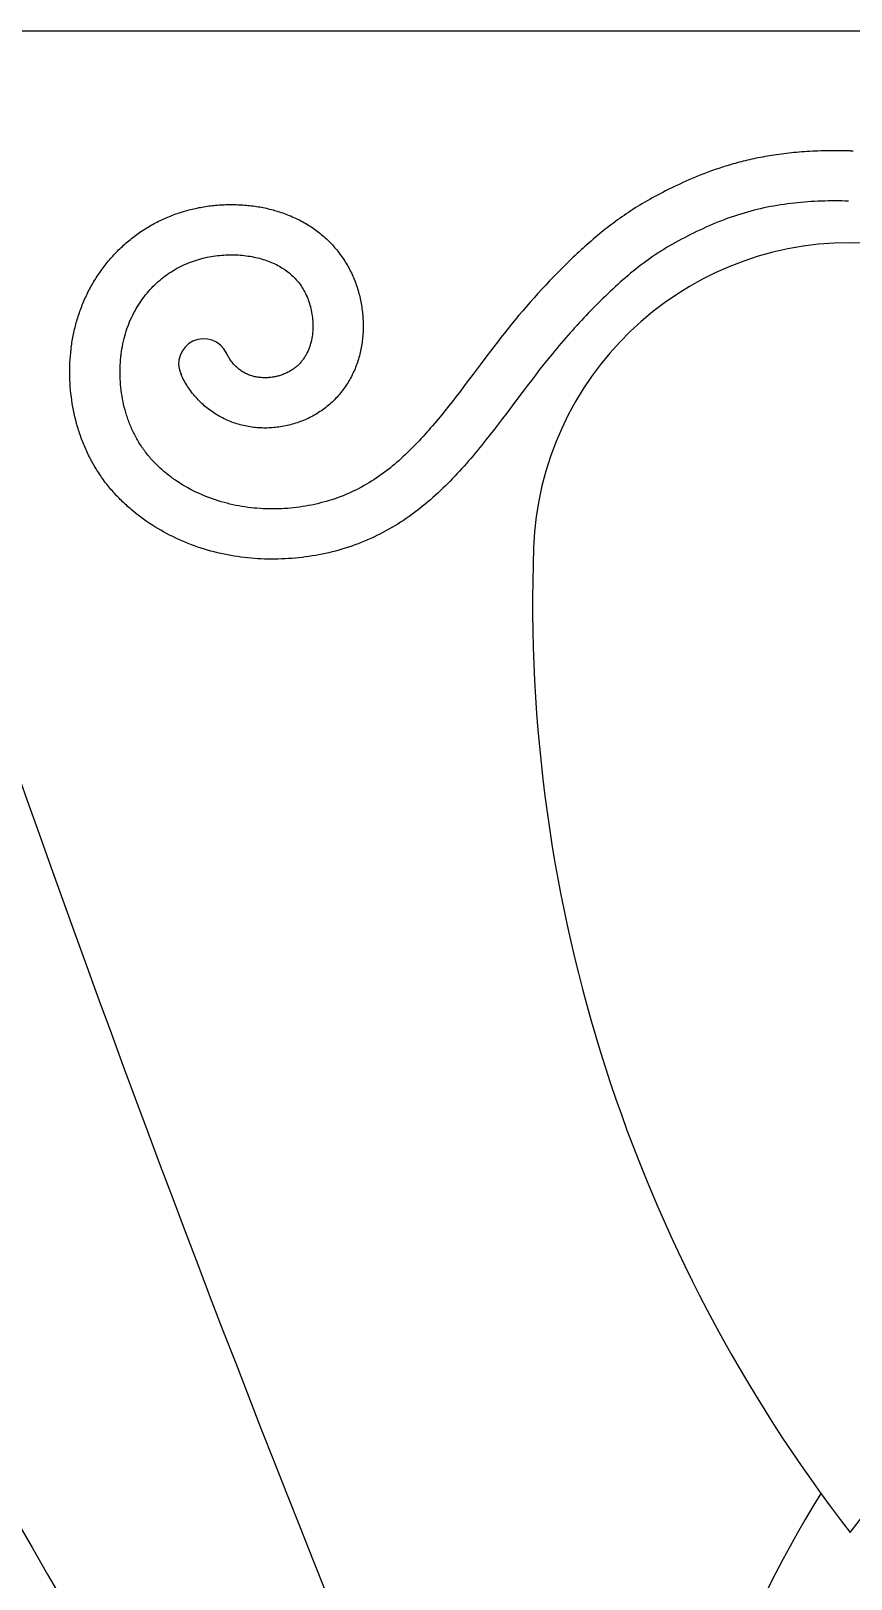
# Model space of a CAD drawing. Extents: x -111 to 2985, y -118 to 122.
# Drawn here: x -33.54 to -28.87, y -21.96 to -13.13 of the extents above; entities that cross this region are included whole.
import ezdxf

# ---------------------------------------------------------------- set-up
doc = ezdxf.new("R2010")
doc.units = 0
doc.layers.add('LAYER_03', color=5, linetype='CONTINUOUS')

msp = doc.modelspace()

# ---------------------------------------------------------------- linework, layer by layer
at = {"layer": 'LAYER_03'}
for points in [[(-58.3072, -13.1334), (-14.1574, -13.1334)], [(-28.874, -13.8172), (-28.8915, -13.8166), (-28.9088, -13.8162), (-28.9259, -13.816), (-28.9429, -13.8158), (-28.9597, -13.8157), (-28.9764, -13.8157), (-28.9929, -13.8159), (-29.0092, -13.8161), (-29.0254, -13.8165), (-29.0415, -13.8169), (-29.0574, -13.8175), (-29.0732, -13.8181), (-29.0888, -13.8188), (-29.1043, -13.8197), (-29.1196, -13.8206), (-29.1348, -13.8216), (-29.1499, -13.8227), (-29.1648, -13.8239), (-29.1795, -13.8252), (-29.1942, -13.8266), (-29.2086, -13.8281), (-29.223, -13.8296), (-29.2372, -13.8312), (-29.2513, -13.8329), (-29.2653, -13.8347), (-29.2791, -13.8366), (-29.2928, -13.8385), (-29.3063, -13.8405), (-29.3198, -13.8426), (-29.3331, -13.8448), (-29.3463, -13.847), (-29.3593, -13.8493), (-29.3723, -13.8517), (-29.3851, -13.8541), (-29.3978, -13.8566), (-29.4103, -13.8592), (-29.4228, -13.8618), (-29.4351, -13.8645), (-29.4473, -13.8672), (-29.4594, -13.8701), (-29.4714, -13.8729), (-29.4833, -13.8758), (-29.495, -13.8788), (-29.5067, -13.8818), (-29.5182, -13.8849), (-29.5297, -13.888), (-29.541, -13.8912), (-29.5522, -13.8944), (-29.5633, -13.8977), (-29.5743, -13.901), (-29.5852, -13.9043), (-29.596, -13.9077), (-29.6067, -13.9111), (-29.6173, -13.9146), (-29.6278, -13.9181), (-29.6382, -13.9217), (-29.6485, -13.9252), (-29.6587, -13.9288), (-29.6688, -13.9325), (-29.6788, -13.9361), (-29.6888, -13.9398), (-29.6986, -13.9436), (-29.7083, -13.9473), (-29.718, -13.9511), (-29.7276, -13.9549), (-29.737, -13.9587), (-29.7464, -13.9625), (-29.7558, -13.9664), (-29.7741, -13.9741), (-29.7922, -13.9819), (-29.8099, -13.9898), (-29.8274, -13.9977), (-29.8445, -14.0056), (-29.8613, -14.0135), (-29.8779, -14.0214), (-29.8942, -14.0293), (-29.9102, -14.0372), (-29.926, -14.0452), (-29.9415, -14.0531), (-29.9568, -14.0611), (-29.9719, -14.0691), (-29.9867, -14.0771), (-30.0013, -14.0851), (-30.0156, -14.0932), (-30.0298, -14.1013), (-30.0438, -14.1094), (-30.0576, -14.1175), (-30.0712, -14.1257), (-30.0846, -14.1339), (-30.0978, -14.1422), (-30.1109, -14.1505), (-30.1238, -14.1589), (-30.1366, -14.1673), (-30.1492, -14.1757), (-30.1617, -14.1843), (-30.1741, -14.1928), (-30.1863, -14.2015), (-30.1985, -14.2102), (-30.2105, -14.2189), (-30.2224, -14.2278), (-30.2342, -14.2367), (-30.246, -14.2457), (-30.2577, -14.2547), (-30.2693, -14.2638), (-30.2808, -14.2731), (-30.2923, -14.2824), (-30.3037, -14.2918), (-30.3151, -14.3012), (-30.3265, -14.3108), (-30.3378, -14.3205), (-30.3491, -14.3303), (-30.3604, -14.3401), (-30.3717, -14.3501), (-30.383, -14.3602), (-30.3943, -14.3704), (-30.4056, -14.3807), (-30.4169, -14.3911), (-30.4282, -14.4016), (-30.4395, -14.4122), (-30.4508, -14.4229), (-30.4621, -14.4336), (-30.4734, -14.4445), (-30.4847, -14.4555), (-30.496, -14.4666), (-30.5073, -14.4777), (-30.5185, -14.4889), (-30.541, -14.5117), (-30.5634, -14.5347), (-30.5857, -14.558), (-30.6079, -14.5816), (-30.6301, -14.6055), (-30.6521, -14.6296), (-30.674, -14.654), (-30.6957, -14.6786), (-30.7173, -14.7033), (-30.7387, -14.7283), (-30.76, -14.7535), (-30.781, -14.7787), (-30.8019, -14.8042), (-30.8226, -14.8297), (-30.843, -14.8554), (-30.8632, -14.8811), (-30.8833, -14.907), (-30.9032, -14.9329), (-30.9231, -14.9588), (-30.9428, -14.9848), (-30.982, -15.0369), (-31.0211, -15.089), (-31.0602, -15.141), (-31.0798, -15.1669), (-31.0996, -15.1927), (-31.1194, -15.2185), (-31.1393, -15.2442), (-31.1594, -15.2698), (-31.1797, -15.2953), (-31.2002, -15.3206), (-31.2209, -15.3458), (-31.2418, -15.3709), (-31.2524, -15.3833), (-31.263, -15.3957), (-31.2737, -15.4081), (-31.2845, -15.4203), (-31.2953, -15.4325), (-31.3063, -15.4446), (-31.3173, -15.4566), (-31.3284, -15.4686), (-31.3396, -15.4804), (-31.3509, -15.4922), (-31.3623, -15.5039), (-31.3737, -15.5154), (-31.3853, -15.5268), (-31.397, -15.5382), (-31.4088, -15.5494), (-31.4207, -15.5604), (-31.4327, -15.5714), (-31.4448, -15.5822), (-31.4571, -15.5929), (-31.4694, -15.6034), (-31.4819, -15.6137), (-31.4945, -15.6239), (-31.5073, -15.634), (-31.5202, -15.6439), (-31.5332, -15.6536), (-31.5463, -15.6631), (-31.5596, -15.6725), (-31.5731, -15.6816), (-31.5867, -15.6906), (-31.6004, -15.6994), (-31.6143, -15.708), (-31.6283, -15.7163), (-31.6425, -15.7245), (-31.6569, -15.7324), (-31.6714, -15.7402), (-31.6861, -15.7477), (-31.701, -15.7549), (-31.716, -15.7619), (-31.7313, -15.7687), (-31.7466, -15.7753), (-31.7621, -15.7816), (-31.7778, -15.7877), (-31.7936, -15.7935), (-31.8096, -15.7991), (-31.8256, -15.8044), (-31.8418, -15.8095), (-31.8582, -15.8143), (-31.8746, -15.8189), (-31.8911, -15.8233), (-31.9077, -15.8274), (-31.9245, -15.8312), (-31.9413, -15.8348), (-31.9582, -15.8381), (-31.9751, -15.8411), (-31.9922, -15.8439), (-32.0093, -15.8465), (-32.0264, -15.8487), (-32.0436, -15.8508), (-32.0609, -15.8525), (-32.0782, -15.854), (-32.0955, -15.8552), (-32.1129, -15.8561), (-32.1302, -15.8568), (-32.1476, -15.8572), (-32.165, -15.8573), (-32.1824, -15.8571), (-32.1998, -15.8567), (-32.2172, -15.856), (-32.2345, -15.855), (-32.2519, -15.8537), (-32.2692, -15.8521), (-32.2865, -15.8503), (-32.3037, -15.8482), (-32.3209, -15.8458), (-32.338, -15.843), (-32.3551, -15.84), (-32.3721, -15.8368), (-32.3891, -15.8332), (-32.406, -15.8293), (-32.4227, -15.8251), (-32.4394, -15.8207), (-32.456, -15.816), (-32.4725, -15.8109), (-32.4889, -15.8056), (-32.5051, -15.8001), (-32.5213, -15.7942), (-32.5373, -15.7881), (-32.5531, -15.7817), (-32.5688, -15.775), (-32.5844, -15.768), (-32.5998, -15.7608), (-32.615, -15.7533), (-32.63, -15.7456), (-32.6449, -15.7376), (-32.6596, -15.7293), (-32.6741, -15.7208), (-32.6883, -15.712), (-32.7024, -15.7029), (-32.7162, -15.6936), (-32.7231, -15.6889), (-32.7299, -15.6841), (-32.7366, -15.6792), (-32.7433, -15.6743), (-32.7499, -15.6693), (-32.7564, -15.6642), (-32.7629, -15.6591), (-32.7693, -15.6539), (-32.7757, -15.6487), (-32.782, -15.6433), (-32.7882, -15.638), (-32.7944, -15.6326), (-32.8005, -15.6271), (-32.8065, -15.6215), (-32.8125, -15.6159), (-32.8184, -15.6102), (-32.8242, -15.6045), (-32.8299, -15.5987), (-32.8356, -15.5929), (-32.8412, -15.587), (-32.8468, -15.581), (-32.8522, -15.575), (-32.8576, -15.5689), (-32.8629, -15.5628), (-32.8682, -15.5566), (-32.8733, -15.5503), (-32.8784, -15.544), (-32.8834, -15.5376), (-32.8883, -15.5312), (-32.8931, -15.5247), (-32.8979, -15.5182), (-32.9026, -15.5116), (-32.9072, -15.5049), (-32.9117, -15.4982), (-32.9161, -15.4915), (-32.9204, -15.4846), (-32.9247, -15.4778), (-32.9288, -15.4708), (-32.9329, -15.4639), (-32.9369, -15.4568), (-32.9408, -15.4498), (-32.9446, -15.4426), (-32.9483, -15.4355), (-32.952, -15.4282), (-32.9555, -15.421), (-32.959, -15.4137), (-32.9624, -15.4063), (-32.9657, -15.399), (-32.9689, -15.3915), (-32.9721, -15.3841), (-32.9752, -15.3766), (-32.9781, -15.3691), (-32.981, -15.3615), (-32.9838, -15.3539), (-32.9866, -15.3463), (-32.9892, -15.3386), (-32.9918, -15.3309), (-32.9943, -15.3232), (-32.9967, -15.3155), (-32.999, -15.3077), (-33.0034, -15.2921), (-33.0075, -15.2764), (-33.0112, -15.2607), (-33.0146, -15.2449), (-33.0178, -15.229), (-33.0206, -15.2131), (-33.023, -15.1971), (-33.0252, -15.1812), (-33.0271, -15.1652), (-33.0286, -15.1492), (-33.0298, -15.1332), (-33.0308, -15.1173), (-33.0314, -15.1013), (-33.0317, -15.0854), (-33.0317, -15.0696), (-33.0315, -15.0538), (-33.0309, -15.0381), (-33.03, -15.0224), (-33.0288, -15.0069), (-33.0274, -14.9914), (-33.0256, -14.9761), (-33.0235, -14.9608), (-33.0212, -14.9457), (-33.0186, -14.9308), (-33.0157, -14.916), (-33.0125, -14.9013), (-33.009, -14.8868), (-33.0052, -14.8725), (-33.0012, -14.8584), (-32.9968, -14.8445), (-32.9923, -14.8307), (-32.9874, -14.8172), (-32.9823, -14.8038), (-32.977, -14.7906), (-32.9713, -14.7776), (-32.9655, -14.7649), (-32.9594, -14.7523), (-32.9531, -14.7399), (-32.9465, -14.7277), (-32.9397, -14.7157), (-32.9327, -14.7039), (-32.9255, -14.6924), (-32.9181, -14.681), (-32.9104, -14.6698), (-32.9026, -14.6589), (-32.8945, -14.6482), (-32.8863, -14.6377), (-32.8778, -14.6274), (-32.8692, -14.6173), (-32.8604, -14.6075), (-32.8515, -14.5978), (-32.8423, -14.5884), (-32.833, -14.5793), (-32.8236, -14.5703), (-32.8139, -14.5616), (-32.8041, -14.5531), (-32.7942, -14.5449), (-32.7842, -14.5369), (-32.774, -14.5291), (-32.7636, -14.5216), (-32.7531, -14.5143), (-32.7426, -14.5073), (-32.7318, -14.5005), (-32.721, -14.494), (-32.7101, -14.4877), (-32.699, -14.4816), (-32.6879, -14.4758), (-32.6767, -14.4703), (-32.6653, -14.465), (-32.6539, -14.46), (-32.6424, -14.4552), (-32.6309, -14.4507), (-32.6192, -14.4464), (-32.6075, -14.4424), (-32.5958, -14.4386), (-32.584, -14.435), (-32.5722, -14.4317), (-32.5603, -14.4286), (-32.5484, -14.4257), (-32.5365, -14.4231), (-32.5245, -14.4207), (-32.5126, -14.4185), (-32.5006, -14.4166), (-32.4886, -14.4148), (-32.4767, -14.4133), (-32.4648, -14.412), (-32.4528, -14.411), (-32.4409, -14.4101), (-32.4291, -14.4095), (-32.4172, -14.409), (-32.4054, -14.4088), (-32.3937, -14.4088), (-32.382, -14.409), (-32.3704, -14.4094), (-32.3589, -14.4099), (-32.3474, -14.4107), (-32.336, -14.4117), (-32.3246, -14.4129), (-32.3134, -14.4142), (-32.3023, -14.4158), (-32.2913, -14.4175), (-32.2803, -14.4195), (-32.2695, -14.4216), (-32.2589, -14.4239), (-32.2483, -14.4264), (-32.2379, -14.429), (-32.2276, -14.4318), (-32.2175, -14.4348), (-32.2075, -14.438), (-32.1977, -14.4413), (-32.188, -14.4449), (-32.1784, -14.4486), (-32.169, -14.4524), (-32.1598, -14.4565), (-32.1507, -14.4607), (-32.1418, -14.4651), (-32.1331, -14.4696), (-32.1245, -14.4743), (-32.116, -14.4792), (-32.1078, -14.4843), (-32.0997, -14.4896), (-32.0917, -14.495), (-32.084, -14.5006), (-32.0764, -14.5063), (-32.0689, -14.5123), (-32.0617, -14.5184), (-32.0546, -14.5246), (-32.0478, -14.5311), (-32.041, -14.5377), (-32.0345, -14.5445), (-32.0282, -14.5514), (-32.022, -14.5585), (-32.0161, -14.5658), (-32.0103, -14.5733), (-32.0047, -14.5809), (-31.9993, -14.5887), (-31.9941, -14.5967), (-31.9891, -14.6048), (-31.9843, -14.6131), (-31.9797, -14.6216), (-31.9753, -14.6302), (-31.9711, -14.639), (-31.9671, -14.648), (-31.9633, -14.6571), (-31.9597, -14.6665), (-31.9563, -14.6759), (-31.9532, -14.6856), (-31.9502, -14.6954), (-31.9475, -14.7053), (-31.945, -14.7154), (-31.9427, -14.7256), (-31.9407, -14.736), (-31.9389, -14.7464), (-31.9373, -14.7569), (-31.936, -14.7674), (-31.935, -14.7781), (-31.9342, -14.7887), (-31.9337, -14.7994), (-31.9334, -14.8102), (-31.9334, -14.8209), (-31.9337, -14.8316), (-31.9343, -14.8424), (-31.9352, -14.853), (-31.9364, -14.8637), (-31.9378, -14.8743), (-31.9396, -14.8848), (-31.9417, -14.8952), (-31.9441, -14.9056), (-31.9454, -14.9107), (-31.9468, -14.9158), (-31.9483, -14.9209), (-31.9499, -14.9259), (-31.9515, -14.9309), (-31.9532, -14.9359), (-31.955, -14.9408), (-31.9569, -14.9457), (-31.9589, -14.9506), (-31.961, -14.9554), (-31.9631, -14.9602), (-31.9654, -14.9649), (-31.9677, -14.9696), (-31.9701, -14.9743), (-31.9726, -14.9789), (-31.9752, -14.9834), (-31.9779, -14.9879), (-31.9807, -14.9923), (-31.9835, -14.9967), (-31.9865, -15.001), (-31.9895, -15.0053), (-31.9927, -15.0095), (-31.9959, -15.0136), (-31.9993, -15.0177), (-32.0027, -15.0217), (-32.0062, -15.0257), (-32.0098, -15.0296), (-32.0135, -15.0334), (-32.0173, -15.0371), (-32.0213, -15.0408), (-32.0253, -15.0444), (-32.0294, -15.0479), (-32.0336, -15.0513), (-32.0379, -15.0547), (-32.0423, -15.058), (-32.0468, -15.0612), (-32.0514, -15.0643), (-32.0561, -15.0673), (-32.0609, -15.0703), (-32.0659, -15.0731), (-32.0708, -15.0759), (-32.0759, -15.0785), (-32.0811, -15.0811), (-32.0863, -15.0836), (-32.0917, -15.086), (-32.0971, -15.0882), (-32.1025, -15.0904), (-32.1081, -15.0925), (-32.1137, -15.0945), (-32.1193, -15.0963), (-32.125, -15.0981), (-32.1308, -15.0997), (-32.1366, -15.1012), (-32.1425, -15.1026), (-32.1484, -15.1039), (-32.1543, -15.1051), (-32.1603, -15.1061), (-32.1663, -15.107), (-32.1724, -15.1078), (-32.1785, -15.1085), (-32.1845, -15.109), (-32.1907, -15.1094), (-32.1968, -15.1097), (-32.2029, -15.1099), (-32.2091, -15.1099), (-32.2152, -15.1097), (-32.2214, -15.1095), (-32.2275, -15.109), (-32.2337, -15.1085), (-32.2398, -15.1078), (-32.2459, -15.1069), (-32.252, -15.1059), (-32.2581, -15.1048), (-32.2642, -15.1035), (-32.2702, -15.102), (-32.2762, -15.1004), (-32.2822, -15.0986), (-32.2881, -15.0966), (-32.294, -15.0945), (-32.2999, -15.0923), (-32.3057, -15.0898), (-32.3115, -15.0872), (-32.3172, -15.0845), (-32.3228, -15.0815), (-32.3284, -15.0784), (-32.334, -15.0751), (-32.3394, -15.0716), (-32.3448, -15.0679), (-32.3501, -15.0641), (-32.3554, -15.0601), (-32.3605, -15.0559), (-32.3656, -15.0515), (-32.3706, -15.0469), (-32.3755, -15.0421), (-32.3803, -15.0371), (-32.385, -15.032), (-32.3896, -15.0266), (-32.3941, -15.0211), (-32.3985, -15.0153), (-32.4028, -15.0093), (-32.4069, -15.0032), (-32.411, -14.9968), (-32.4149, -14.9902), (-32.4187, -14.9834), (-32.4224, -14.9764), (-32.4259, -14.9692)], [(-28.874, -13.8172), (-28.8566, -13.8166)], [(-28.8833, -14.1032), (-28.9027, -14.1027), (-28.9221, -14.1023), (-28.9415, -14.102), (-28.9609, -14.1019), (-28.9803, -14.102), (-28.9997, -14.1022), (-29.019, -14.1026), (-29.0384, -14.1032), (-29.0578, -14.1039), (-29.0772, -14.1048), (-29.0965, -14.1059), (-29.1159, -14.1072), (-29.1352, -14.1086), (-29.1545, -14.1103), (-29.1738, -14.1121), (-29.1931, -14.1142), (-29.2123, -14.1164), (-29.2315, -14.1189), (-29.2507, -14.1216), (-29.2699, -14.1245), (-29.289, -14.1276), (-29.3081, -14.1309), (-29.3272, -14.1344), (-29.3462, -14.1382), (-29.3652, -14.1422), (-29.3841, -14.1464), (-29.403, -14.1508), (-29.4218, -14.1555), (-29.4406, -14.1604), (-29.4593, -14.1655), (-29.4779, -14.1709), (-29.4965, -14.1765), (-29.515, -14.1823), (-29.5334, -14.1883), (-29.5518, -14.1946), (-29.5701, -14.201), (-29.5883, -14.2077), (-29.6064, -14.2146), (-29.6244, -14.2218), (-29.6423, -14.2291), (-29.6602, -14.2366), (-29.678, -14.2443), (-29.6957, -14.2522), (-29.7133, -14.2603), (-29.7309, -14.2684), (-29.7484, -14.2768), (-29.7659, -14.2852), (-29.7833, -14.2938), (-29.8006, -14.3025), (-29.8179, -14.3113), (-29.8351, -14.3203), (-29.8522, -14.3294), (-29.8692, -14.3388), (-29.8861, -14.3483), (-29.9029, -14.3579), (-29.9196, -14.3678), (-29.9361, -14.3779), (-29.9525, -14.3882), (-29.9688, -14.3987), (-29.9849, -14.4095), (-30.0009, -14.4204), (-30.0168, -14.4316), (-30.0325, -14.4429), (-30.0481, -14.4544), (-30.0636, -14.4661), (-30.0789, -14.478), (-30.0941, -14.49), (-30.1092, -14.5022), (-30.1242, -14.5145), (-30.1391, -14.527), (-30.1538, -14.5396), (-30.1684, -14.5523), (-30.183, -14.5651), (-30.1974, -14.5781), (-30.2117, -14.5911), (-30.226, -14.6043), (-30.2401, -14.6175), (-30.2542, -14.6309), (-30.2682, -14.6443), (-30.2821, -14.6578), (-30.2959, -14.6714), (-30.3097, -14.6851), (-30.3234, -14.6988), (-30.337, -14.7126), (-30.3505, -14.7265), (-30.364, -14.7404), (-30.3774, -14.7544), (-30.3907, -14.7685), (-30.4039, -14.7827), (-30.4171, -14.7969), (-30.4302, -14.8112), (-30.4433, -14.8255), (-30.4562, -14.84), (-30.4691, -14.8544), (-30.482, -14.869), (-30.4947, -14.8836), (-30.5074, -14.8982), (-30.52, -14.913), (-30.5325, -14.9278), (-30.545, -14.9426), (-30.5574, -14.9575), (-30.5698, -14.9725), (-30.5942, -15.0025), (-30.6184, -15.0329), (-30.6424, -15.0634), (-30.6661, -15.094), (-30.6896, -15.1249), (-30.713, -15.1558), (-30.7363, -15.1868), (-30.7828, -15.2488), (-30.8295, -15.3108), (-30.853, -15.3416), (-30.8765, -15.3724), (-30.9002, -15.4031), (-30.9241, -15.4336), (-30.9482, -15.464), (-30.9725, -15.4943), (-30.9847, -15.5093), (-30.997, -15.5243), (-31.0094, -15.5392), (-31.0219, -15.5541), (-31.0344, -15.5689), (-31.047, -15.5836), (-31.0598, -15.5982), (-31.0726, -15.6127), (-31.0855, -15.6272), (-31.0985, -15.6416), (-31.1116, -15.6558), (-31.1249, -15.67), (-31.1382, -15.684), (-31.1517, -15.698), (-31.1653, -15.7118), (-31.1791, -15.7255), (-31.1929, -15.739), (-31.207, -15.7525), (-31.2211, -15.7658), (-31.2354, -15.7789), (-31.2498, -15.7919), (-31.2643, -15.8047), (-31.2791, -15.8173), (-31.2939, -15.8298), (-31.3089, -15.8421), (-31.324, -15.8542), (-31.3393, -15.8661), (-31.3548, -15.8778), (-31.3704, -15.8893), (-31.3862, -15.9005), (-31.4021, -15.9116), (-31.4182, -15.9224), (-31.4344, -15.933), (-31.4508, -15.9434), (-31.4673, -15.9535), (-31.484, -15.9634), (-31.5008, -15.973), (-31.5178, -15.9824), (-31.5349, -15.9915), (-31.5521, -16.0004), (-31.5695, -16.009), (-31.587, -16.0174), (-31.6046, -16.0255), (-31.6223, -16.0334), (-31.6402, -16.041), (-31.6581, -16.0483), (-31.6762, -16.0553), (-31.6943, -16.0621), (-31.7126, -16.0686), (-31.7309, -16.0748), (-31.7494, -16.0808), (-31.7679, -16.0865), (-31.7865, -16.0918), (-31.8052, -16.097), (-31.824, -16.1018), (-31.8429, -16.1064), (-31.8618, -16.1107), (-31.8807, -16.1147), (-31.8998, -16.1185), (-31.9188, -16.122), (-31.938, -16.1252), (-31.9571, -16.1282), (-31.9764, -16.1309), (-31.9956, -16.1333), (-32.0149, -16.1355), (-32.0342, -16.1374), (-32.0535, -16.1391), (-32.0729, -16.1404), (-32.0922, -16.1416), (-32.1116, -16.1424), (-32.131, -16.143), (-32.1504, -16.1434), (-32.1698, -16.1434), (-32.1891, -16.1432), (-32.2085, -16.1427), (-32.2279, -16.142), (-32.2472, -16.141), (-32.2666, -16.1397), (-32.2859, -16.1381), (-32.3052, -16.1362), (-32.3244, -16.1341), (-32.3436, -16.1317), (-32.3628, -16.129), (-32.382, -16.126), (-32.4011, -16.1227), (-32.4201, -16.1191), (-32.4391, -16.1153), (-32.4581, -16.1111), (-32.4769, -16.1067), (-32.4958, -16.102), (-32.5145, -16.097), (-32.5332, -16.0917), (-32.5517, -16.0861), (-32.5702, -16.0803), (-32.5886, -16.0742), (-32.6069, -16.0677), (-32.6251, -16.061), (-32.6432, -16.054), (-32.6612, -16.0468), (-32.6791, -16.0392), (-32.6968, -16.0314), (-32.7144, -16.0233), (-32.7319, -16.0149), (-32.7493, -16.0062), (-32.7665, -15.9972), (-32.7835, -15.988), (-32.8004, -15.9785), (-32.8172, -15.9687), (-32.8337, -15.9586), (-32.8501, -15.9483), (-32.8663, -15.9377), (-32.8824, -15.9268), (-32.8982, -15.9156), (-32.9138, -15.9041), (-32.9293, -15.8924), (-32.9445, -15.8804), (-32.9594, -15.8681), (-32.9669, -15.8619), (-32.9742, -15.8556), (-32.9815, -15.8492), (-32.9887, -15.8428), (-32.9959, -15.8363), (-33.003, -15.8297), (-33.0101, -15.823), (-33.017, -15.8163), (-33.024, -15.8095), (-33.0308, -15.8027), (-33.0376, -15.7958), (-33.0443, -15.7888), (-33.051, -15.7817), (-33.0576, -15.7746), (-33.0641, -15.7674), (-33.0706, -15.7602), (-33.077, -15.7529), (-33.0833, -15.7455), (-33.0895, -15.7381), (-33.0957, -15.7306), (-33.1017, -15.723), (-33.1077, -15.7154), (-33.1137, -15.7077), (-33.1195, -15.7), (-33.1253, -15.6922), (-33.131, -15.6843), (-33.1366, -15.6764), (-33.1421, -15.6684), (-33.1476, -15.6604), (-33.1529, -15.6523), (-33.1582, -15.6442), (-33.1634, -15.636), (-33.1685, -15.6278), (-33.1735, -15.6195), (-33.1784, -15.6111), (-33.1833, -15.6027), (-33.188, -15.5943), (-33.1927, -15.5858), (-33.1973, -15.5773), (-33.2018, -15.5687), (-33.2062, -15.56), (-33.2105, -15.5514), (-33.2147, -15.5427), (-33.2189, -15.5339), (-33.2229, -15.5251), (-33.2269, -15.5163), (-33.2308, -15.5074), (-33.2346, -15.4985), (-33.2383, -15.4895), (-33.242, -15.4805), (-33.2455, -15.4715), (-33.249, -15.4625), (-33.2523, -15.4534), (-33.2556, -15.4442), (-33.2588, -15.4351), (-33.262, -15.4259), (-33.265, -15.4167), (-33.2679, -15.4075), (-33.2708, -15.3982), (-33.2736, -15.3889), (-33.2788, -15.3702), (-33.2838, -15.3515), (-33.2884, -15.3327), (-33.2927, -15.3137), (-33.2966, -15.2948), (-33.3002, -15.2757), (-33.3035, -15.2566), (-33.3065, -15.2375), (-33.3091, -15.2183), (-33.3113, -15.199), (-33.3133, -15.1797), (-33.3149, -15.1604), (-33.3162, -15.1411), (-33.3172, -15.1217), (-33.3178, -15.1023), (-33.3181, -15.0829), (-33.3181, -15.0635), (-33.3177, -15.0441), (-33.317, -15.0247), (-33.3159, -15.0054), (-33.3145, -14.986), (-33.3127, -14.9667), (-33.3106, -14.9475), (-33.3095, -14.9378), (-33.3082, -14.9282), (-33.3068, -14.9186), (-33.3054, -14.9091), (-33.3038, -14.8995), (-33.3022, -14.8899), (-33.3005, -14.8804), (-33.2986, -14.8709), (-33.2967, -14.8614), (-33.2947, -14.8519), (-33.2926, -14.8425), (-33.2905, -14.833), (-33.2882, -14.8236), (-33.2858, -14.8142), (-33.2834, -14.8048), (-33.2808, -14.7955), (-33.2782, -14.7862), (-33.2754, -14.7769), (-33.2726, -14.7676), (-33.2697, -14.7584), (-33.2666, -14.7492), (-33.2635, -14.74), (-33.2603, -14.7308), (-33.257, -14.7217), (-33.2537, -14.7126), (-33.2502, -14.7036), (-33.2466, -14.6946), (-33.243, -14.6856), (-33.2392, -14.6767), (-33.2354, -14.6678), (-33.2315, -14.6589), (-33.2274, -14.6501), (-33.2233, -14.6413), (-33.2191, -14.6325), (-33.2149, -14.6238), (-33.2105, -14.6152), (-33.206, -14.6066), (-33.2015, -14.598), (-33.1968, -14.5895), (-33.1921, -14.581), (-33.1873, -14.5726), (-33.1824, -14.5643), (-33.1774, -14.5559), (-33.1724, -14.5477), (-33.1672, -14.5395), (-33.162, -14.5313), (-33.1566, -14.5232), (-33.1512, -14.5152), (-33.1457, -14.5072), (-33.1401, -14.4992), (-33.1344, -14.4914), (-33.1287, -14.4836), (-33.1229, -14.4758), (-33.1169, -14.4681), (-33.1109, -14.4605), (-33.1048, -14.4529), (-33.0987, -14.4454), (-33.0924, -14.438), (-33.0861, -14.4307), (-33.0797, -14.4234), (-33.0732, -14.4161), (-33.0667, -14.409), (-33.06, -14.4019), (-33.0533, -14.3949), (-33.0466, -14.3879), (-33.0397, -14.3811), (-33.0328, -14.3743), (-33.0258, -14.3676), (-33.0187, -14.3609), (-33.0116, -14.3544), (-33.0044, -14.3479), (-32.9971, -14.3415), (-32.9897, -14.3352), (-32.9823, -14.3289), (-32.9748, -14.3228), (-32.9673, -14.3167), (-32.9596, -14.3107), (-32.952, -14.3048), (-32.9442, -14.299), (-32.9364, -14.2933), (-32.9285, -14.2876), (-32.9206, -14.2821), (-32.9126, -14.2766), (-32.9045, -14.2712), (-32.8964, -14.266), (-32.8882, -14.2608), (-32.88, -14.2557), (-32.8717, -14.2507), (-32.8633, -14.2457), (-32.8549, -14.2409), (-32.8465, -14.2362), (-32.838, -14.2315), (-32.8294, -14.227), (-32.8208, -14.2225), (-32.8122, -14.2182), (-32.8035, -14.2139), (-32.7947, -14.2097), (-32.7859, -14.2057), (-32.7771, -14.2017), (-32.7682, -14.1978), (-32.7593, -14.194), (-32.7504, -14.1903), (-32.7414, -14.1867), (-32.7323, -14.1832), (-32.7232, -14.1798), (-32.7141, -14.1764), (-32.705, -14.1732), (-32.6958, -14.1701), (-32.6866, -14.1671), (-32.6774, -14.1641), (-32.6681, -14.1613), (-32.6588, -14.1586), (-32.6495, -14.156), (-32.6401, -14.1534), (-32.6307, -14.151), (-32.6213, -14.1487), (-32.6119, -14.1464), (-32.6024, -14.1443), (-32.5929, -14.1423), (-32.5834, -14.1403), (-32.5739, -14.1385), (-32.5644, -14.1368), (-32.5548, -14.1351), (-32.5452, -14.1336), (-32.5357, -14.1322), (-32.5261, -14.1308), (-32.5164, -14.1296), (-32.5068, -14.1285), (-32.4972, -14.1274), (-32.4875, -14.1265), (-32.4779, -14.1256), (-32.4682, -14.1249), (-32.4585, -14.1243), (-32.4488, -14.1237), (-32.4391, -14.1233), (-32.4294, -14.1229), (-32.4197, -14.1227), (-32.4101, -14.1225), (-32.4004, -14.1225), (-32.3907, -14.1225), (-32.381, -14.1227), (-32.3713, -14.1229), (-32.3616, -14.1233), (-32.3519, -14.1237), (-32.3422, -14.1242), (-32.3325, -14.1248), (-32.3228, -14.1256), (-32.3132, -14.1264), (-32.3035, -14.1273), (-32.2939, -14.1283), (-32.2842, -14.1294), (-32.2746, -14.1307), (-32.265, -14.132), (-32.2554, -14.1334), (-32.2458, -14.1349), (-32.2363, -14.1365), (-32.2268, -14.1383), (-32.2172, -14.1401), (-32.2077, -14.142), (-32.1983, -14.1441), (-32.1888, -14.1462), (-32.1794, -14.1485), (-32.17, -14.1508), (-32.1607, -14.1533), (-32.1513, -14.1559), (-32.142, -14.1586), (-32.1328, -14.1614), (-32.1235, -14.1643), (-32.1143, -14.1673), (-32.1052, -14.1704), (-32.096, -14.1737), (-32.087, -14.1771), (-32.0779, -14.1805), (-32.0689, -14.1841), (-32.0599, -14.1878), (-32.051, -14.1917), (-32.0422, -14.1956), (-32.0333, -14.1996), (-32.0246, -14.2038), (-32.0159, -14.2081), (-32.0072, -14.2125), (-31.9986, -14.217), (-31.9901, -14.2216), (-31.9816, -14.2264), (-31.9732, -14.2313), (-31.9649, -14.2362), (-31.9566, -14.2413), (-31.9484, -14.2465), (-31.9403, -14.2518), (-31.9323, -14.2573), (-31.9244, -14.2628), (-31.9165, -14.2685), (-31.9087, -14.2743), (-31.901, -14.2802), (-31.8934, -14.2862), (-31.8859, -14.2923), (-31.8785, -14.2985), (-31.8711, -14.3048), (-31.8639, -14.3113), (-31.8568, -14.3178), (-31.8497, -14.3245), (-31.8428, -14.3312), (-31.836, -14.3381), (-31.8293, -14.3451), (-31.8227, -14.3522), (-31.8162, -14.3594), (-31.8098, -14.3667), (-31.8035, -14.374), (-31.7973, -14.3815), (-31.7913, -14.3891), (-31.7853, -14.3967), (-31.7795, -14.4045), (-31.7738, -14.4123), (-31.7682, -14.4202), (-31.7627, -14.4283), (-31.7574, -14.4363), (-31.7521, -14.4445), (-31.747, -14.4527), (-31.742, -14.461), (-31.7371, -14.4694), (-31.7324, -14.4779), (-31.7277, -14.4864), (-31.7232, -14.495), (-31.7188, -14.5037), (-31.7146, -14.5124), (-31.7105, -14.5211), (-31.7065, -14.53), (-31.7026, -14.5389), (-31.6989, -14.5478), (-31.6953, -14.5568), (-31.6918, -14.5659), (-31.6885, -14.575), (-31.6853, -14.5841), (-31.6822, -14.5933), (-31.6792, -14.6025), (-31.6764, -14.6118), (-31.6737, -14.6211), (-31.6712, -14.6305), (-31.6688, -14.6399), (-31.6665, -14.6493), (-31.6643, -14.6587), (-31.6623, -14.6682), (-31.6604, -14.6777), (-31.6586, -14.6872), (-31.6569, -14.6968), (-31.6554, -14.7064), (-31.654, -14.7159), (-31.6528, -14.7256), (-31.6516, -14.7352), (-31.6506, -14.7448), (-31.6497, -14.7545), (-31.649, -14.7641), (-31.6483, -14.7738), (-31.6478, -14.7835), (-31.6475, -14.7932), (-31.6472, -14.8029), (-31.6471, -14.8126), (-31.6472, -14.8223), (-31.6473, -14.832), (-31.6477, -14.8417), (-31.6481, -14.8513), (-31.6487, -14.861), (-31.6494, -14.8707), (-31.6502, -14.8803), (-31.6512, -14.89), (-31.6524, -14.8996), (-31.6536, -14.9092), (-31.6551, -14.9188), (-31.6566, -14.9284), (-31.6583, -14.9379), (-31.6602, -14.9474), (-31.6622, -14.9569), (-31.6643, -14.9664), (-31.6666, -14.9758), (-31.669, -14.9852), (-31.6716, -14.9945), (-31.6743, -15.0038), (-31.6772, -15.0131), (-31.6802, -15.0223), (-31.6834, -15.0315), (-31.6867, -15.0406), (-31.6902, -15.0496), (-31.6938, -15.0586), (-31.6976, -15.0675), (-31.7016, -15.0764), (-31.7056, -15.0852), (-31.7099, -15.0939), (-31.7142, -15.1026), (-31.7188, -15.1112), (-31.7234, -15.1197), (-31.7282, -15.1281), (-31.7332, -15.1364), (-31.7383, -15.1446), (-31.7436, -15.1527), (-31.749, -15.1608), (-31.7546, -15.1687), (-31.7603, -15.1766), (-31.7661, -15.1843), (-31.7721, -15.1919), (-31.7782, -15.1994), (-31.7845, -15.2068), (-31.7909, -15.2141), (-31.7974, -15.2213), (-31.8041, -15.2284), (-31.8109, -15.2353), (-31.8178, -15.2421), (-31.8248, -15.2488), (-31.8319, -15.2553), (-31.8392, -15.2618), (-31.8466, -15.268), (-31.8541, -15.2742), (-31.8617, -15.2802), (-31.8694, -15.2861), (-31.8772, -15.2918), (-31.8851, -15.2974), (-31.8932, -15.3028), (-31.9013, -15.3081), (-31.9095, -15.3132), (-31.9178, -15.3182), (-31.9262, -15.3231), (-31.9347, -15.3277), (-31.9432, -15.3323), (-31.9519, -15.3367), (-31.9606, -15.3409), (-31.9694, -15.345), (-31.9782, -15.3489), (-31.9872, -15.3527), (-31.9962, -15.3563), (-32.0052, -15.3598), (-32.0143, -15.3631), (-32.0235, -15.3663), (-32.0327, -15.3693), (-32.042, -15.3721), (-32.0513, -15.3748), (-32.0607, -15.3773), (-32.0701, -15.3797), (-32.0795, -15.3819), (-32.089, -15.384), (-32.0985, -15.3859), (-32.108, -15.3877), (-32.1176, -15.3892), (-32.1272, -15.3907), (-32.1368, -15.3919), (-32.1464, -15.393), (-32.1561, -15.3939), (-32.1657, -15.3947), (-32.1754, -15.3953), (-32.1851, -15.3958), (-32.1948, -15.396), (-32.2045, -15.3962), (-32.2142, -15.3961), (-32.2239, -15.3959), (-32.2336, -15.3955), (-32.2432, -15.3949), (-32.2529, -15.3942), (-32.2626, -15.3933), (-32.2722, -15.3923), (-32.2818, -15.391), (-32.2914, -15.3896), (-32.301, -15.388), (-32.3105, -15.3863), (-32.32, -15.3843), (-32.3295, -15.3822), (-32.3389, -15.3799), (-32.3482, -15.3775), (-32.3576, -15.3748), (-32.3668, -15.372), (-32.3761, -15.369), (-32.3852, -15.3658), (-32.3943, -15.3625), (-32.4033, -15.359), (-32.4123, -15.3553), (-32.4212, -15.3514), (-32.43, -15.3474), (-32.4388, -15.3432), (-32.4475, -15.3389), (-32.4561, -15.3344), (-32.4646, -15.3298), (-32.473, -15.325), (-32.4813, -15.32), (-32.4896, -15.3149), (-32.4977, -15.3097), (-32.5058, -15.3043), (-32.5137, -15.2987), (-32.5215, -15.293), (-32.5293, -15.2872), (-32.5369, -15.2812), (-32.5444, -15.275), (-32.5518, -15.2687), (-32.559, -15.2623), (-32.5662, -15.2557), (-32.5732, -15.249), (-32.58, -15.2422), (-32.5868, -15.2352), (-32.5934, -15.2281), (-32.5999, -15.2209), (-32.6062, -15.2136), (-32.6124, -15.2061), (-32.6185, -15.1986), (-32.6244, -15.1909), (-32.6302, -15.1831), (-32.6359, -15.1752), (-32.6414, -15.1672), (-32.6467, -15.1592), (-32.6519, -15.151), (-32.657, -15.1428), (-32.6619, -15.1344), (-32.6667, -15.126), (-32.6714, -15.1175), (-32.6759, -15.1089), (-32.6802, -15.1003), (-32.6844, -15.0916)]]:
    msp.add_lwpolyline(points, dxfattribs=at)
for points in [[(-28.874, -14.3403, 0.403635), (-30.6769, -16.0789, 0.175311), (-28.874, -21.6908)], [(-28.874, -21.6908, 0.175311), (-27.0712, -16.0789, 0.403635), (-28.874, -14.3403)], [(-32.4259, -14.9692, 1), (-32.6844, -15.0916)], [(-33.7597, -16.9488, 0.027375), (-28.874, -28.8537)], [(-28.874, -28.8537, 0.027375), (-23.9884, -16.9488)], [(-34.8912, -19.2969, 0.040441), (-28.874, -28.8537)], [(-28.874, -28.8537, 0.040441), (-22.8568, -19.2969)], [(-29.0408, -21.4677, 0.106557), (-29.9713, -24.0589)]]:
    msp.add_lwpolyline(points, format="xyb", dxfattribs=at)

doc.saveas('drawing.dxf')
